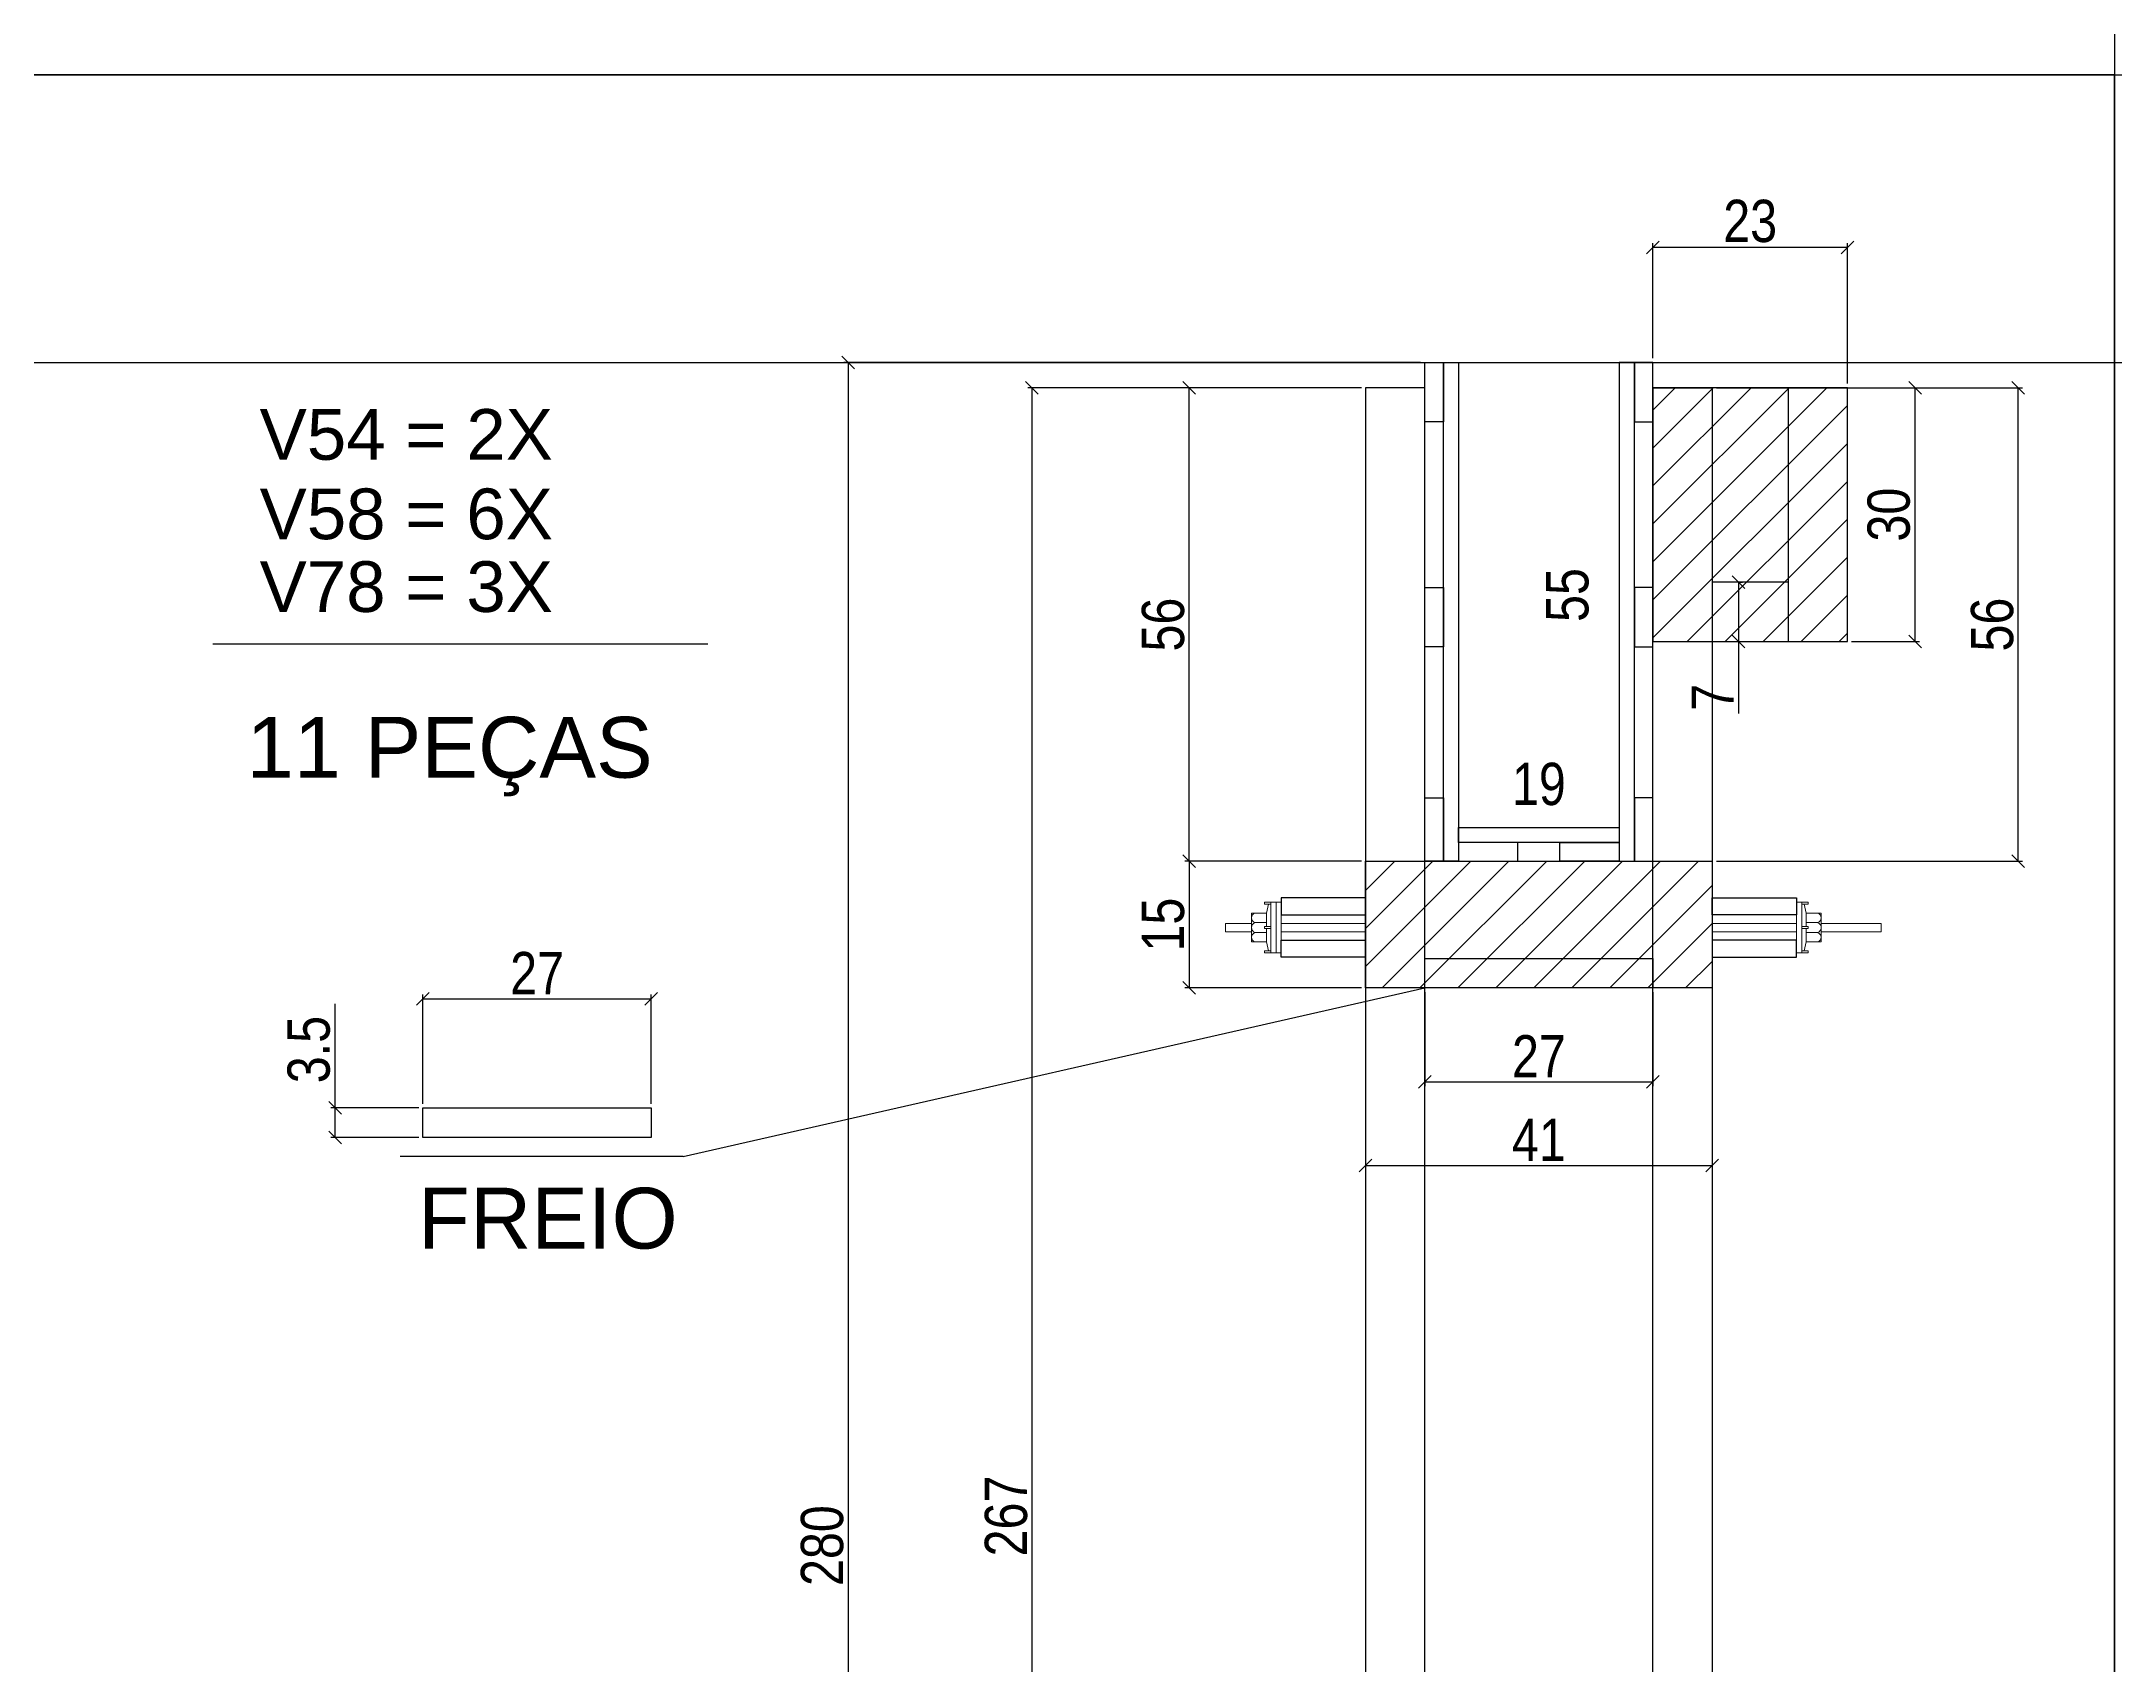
# Model space of a CAD drawing. Header units: millimetres. Extents: x 3247 to 10920, y 704 to 3817.
# Drawn here: x 4254.6 to 4745.2, y 2632.7 to 3016.9 of the extents above; entities that cross this region are included whole.
import ezdxf

# ---------------------------------------------------------------- set-up
doc = ezdxf.new("R2010")
doc.units = ezdxf.units.MM
for name, color, linetype in [('1', 1, 'Continuous'), ('COTA', 241, 'Continuous'), ('GARFOS OK', 3, 'Continuous'), ('Hachura', 253, 'Continuous'), ('Painéis', 200, 'Continuous'), ('SARR_3.5x7', 81, 'Continuous'), ('SARR_7x7', 40, 'Continuous'), ('TIRAS REESCORAMENTO', 252, 'Continuous'), ('VIGAS', 3, 'Continuous')]:
    doc.layers.add(name, color=color, linetype=linetype)
doc.layers.add('BARRA_ANCORAGEM', color=1, linetype='Continuous', lineweight=15)
doc.styles.add('COTA TECNICA 2X', font='techl___.ttf', dxfattribs={"height": 10})
doc.styles.add('R80-50', font='arial.ttf', dxfattribs={"height": 10})
doc.dimstyles.new('SECAO', dxfattribs={"dimscale": 0.333333, "dimtxt": 5, "dimasz": 9, "dimexe": 3, "dimexo": 3, "dimgap": 3, "dimtad": 1, "dimdec": 1, "dimlfac": 0.5, "dimzin": 12, "dimdsep": 46, "dimtxsty": 'COTA TECNICA 2X', "dimblk1": 'OBLIQUE', "dimblk2": 'OBLIQUE', "dimsah": 1, "dimcen": 0.9, "dimclrd": 4, "dimclre": 4, "dimclrt": 240, "dimadec": 1, "dimazin": 3, "dimtfac": 1, "dimtdec": 1, "dimtmove": 0, "dimatfit": 3, "dimfxl": 1, "dimtolj": 1, "dimtzin": 12, "dimarcsym": 0})

# ---------------------------------------------------------------- blocks, each defined once
blk = doc.blocks.new('_Oblique')
at = {"layer": '1', "color": 0, "lineweight": -2}
blk.add_line((-0.5, -0.5), (0.5, 0.5), dxfattribs=at)
blk = doc.blocks.new('*D243')
at = {"layer": 'COTA', "color": 4, "lineweight": -2, "transparency": 16777216}
for p, q in [((4567.01, 2934.89), (4488.05, 2934.89)), ((4489.05, 2934.89), (4489.05, 2400.8)), ((4567.01, 2400.8), (4488.05, 2400.8))]:
    blk.add_line(p, q, dxfattribs=at)
at = {"layer": 'Defpoints', "color": 0, "transparency": 16777216}
for p in [(4568.01, 2934.89), (4489.05, 2400.8), (4568.01, 2400.8)]:
    blk.add_point(p, dxfattribs=at)
at = {"layer": 'COTA', "color": 4, "lineweight": -2, "transparency": 16777216, "xscale": 3, "yscale": 3, "zscale": 3}
for p, rotation in [((4489.05, 2934.89), 90), ((4489.05, 2400.8), 270)]:
    blk.add_blockref('_Oblique', p, dxfattribs=dict(at, rotation=rotation))
at = {"layer": 'COTA', "color": 240, "transparency": 16777216, "insert": (4482.95, 2667.84), "char_height": 10, "attachment_point": 5, "rotation": 90, "style": 'COTA TECNICA 2X'}
blk.add_mtext('\\A1;267', dxfattribs=at)
blk = doc.blocks.new('*D249')
at = {"layer": 'COTA', "color": 4, "lineweight": -2, "transparency": 16777216}
for p, q in [((4567.01, 2934.89), (4525.22, 2934.89)), ((4526.22, 2822.84), (4526.22, 2934.89)), ((4567.01, 2822.84), (4525.22, 2822.84))]:
    blk.add_line(p, q, dxfattribs=at)
at = {"layer": 'Defpoints', "color": 0, "transparency": 16777216}
for p in [(4526.22, 2934.89), (4568.01, 2934.89), (4568.01, 2822.84)]:
    blk.add_point(p, dxfattribs=at)
at = {"layer": 'COTA', "color": 4, "lineweight": -2, "transparency": 16777216, "xscale": 3, "yscale": 3, "zscale": 3}
for p, rotation in [((4526.22, 2934.89), 90), ((4526.22, 2822.84), 270)]:
    blk.add_blockref('_Oblique', p, dxfattribs=dict(at, rotation=rotation))
at = {"layer": 'COTA', "color": 240, "transparency": 16777216, "insert": (4520.11, 2878.86), "char_height": 10, "attachment_point": 5, "rotation": 90, "style": 'COTA TECNICA 2X'}
blk.add_mtext('\\A1;56', dxfattribs=at)
blk = doc.blocks.new('*D250')
at = {"layer": 'COTA', "color": 4, "lineweight": -2, "transparency": 16777216}
for p, q in [((4581.01, 2940.89), (4444.55, 2940.89)), ((4445.55, 2940.89), (4445.55, 2380.8)), ((4567.01, 2380.8), (4444.55, 2380.8))]:
    blk.add_line(p, q, dxfattribs=at)
at = {"layer": 'Defpoints', "color": 0, "transparency": 16777216}
for p in [(4582.01, 2940.89), (4445.55, 2380.8), (4568.01, 2380.8)]:
    blk.add_point(p, dxfattribs=at)
at = {"layer": 'COTA', "color": 4, "lineweight": -2, "transparency": 16777216, "xscale": 3, "yscale": 3, "zscale": 3}
for p, rotation in [((4445.55, 2940.89), 90), ((4445.55, 2380.8), 270)]:
    blk.add_blockref('_Oblique', p, dxfattribs=dict(at, rotation=rotation))
at = {"layer": 'COTA', "color": 240, "transparency": 16777216, "insert": (4439.43, 2660.84), "char_height": 10, "attachment_point": 5, "rotation": 90, "style": 'COTA TECNICA 2X'}
blk.add_mtext('\\A1;280', dxfattribs=at)
blk = doc.blocks.new('*D252')
at = {"layer": 'Defpoints', "color": 0, "transparency": 16777216}
for p in [(4615.05, 2940.89), (4621.9, 2940.89), (4615.05, 2830.84)]:
    blk.add_point(p, dxfattribs=at)
at = {"layer": 'COTA', "color": 240, "transparency": 16777216, "insert": (4615.8, 2885.86), "char_height": 10, "attachment_point": 5, "rotation": 90, "style": 'COTA TECNICA 2X'}
blk.add_mtext('\\A1;55', dxfattribs=at)
blk = doc.blocks.new('*D253')
at = {"layer": 'Defpoints', "color": 0, "transparency": 16777216}
for p in [(4590.01, 2834.99), (4628.01, 2834.99), (4628.01, 2834.99)]:
    blk.add_point(p, dxfattribs=at)
at = {"layer": 'COTA', "color": 240, "transparency": 16777216, "insert": (4609.01, 2841.08), "char_height": 10, "attachment_point": 5, "style": 'COTA TECNICA 2X'}
blk.add_mtext('\\A1;19', dxfattribs=at)
blk = doc.blocks.new('A$C51C4441F')
at = {"layer": 'BARRA_ANCORAGEM'}
for p, q in [((-2.25, 3.4), (-1.79, 5.5)), ((-2.25, 3.4), (-5.81, 3.39)), ((-5.81, 3.39), (-5.81, -3.39)), ((-2.25, 1.2), (-5.02, 1.2)), ((-2.25, 3.4), (-2.25, 3.4)), ((-2.25, 3.4), (-2.25, 0.25)), ((-2.25, -3.4), (-5.81, -3.39)), ((-2.25, -1.2), (-5.02, -1.2)), ((-2.25, -0.25), (-2.25, -3.4)), ((-2.25, -3.4), (-1.79, -5.5))]:
    blk.add_line(p, q, dxfattribs=at)
for points in [[(-2.7, 6), (-1.2, 6), (-1.2, 5.5), (-2.7, 5.5)], [(-1.2, -6), (0, -6), (0, 6), (-1.2, 6)], [(-2.7, 0.25), (-1.2, 0.25), (-1.2, -0.25), (-2.7, -0.25)], [(-2.7, -6), (-1.2, -6), (-1.2, -5.5), (-2.7, -5.5)]]:
    blk.add_lwpolyline(points, close=True, dxfattribs=at)
for centre, radius, start, end in [((-4.66, 2.3), 1.15, 107.7845, 252.2718), ((-4.52, 0), 1.3, 112.648, 247.4083), ((-4.66, -2.3), 1.15, 107.7845, 252.2718)]:
    blk.add_arc(centre, radius, start, end, dxfattribs=at)
blk = doc.blocks.new('*D256')
at = {"layer": 'COTA', "color": 4, "lineweight": -2, "transparency": 16777216}
for p, q in [((4324.15, 2764.45), (4324.15, 2789.06)), ((4343.93, 2764.45), (4323.15, 2764.45)), ((4324.15, 2757.45), (4324.15, 2764.45)), ((4343.93, 2757.45), (4323.15, 2757.45))]:
    blk.add_line(p, q, dxfattribs=at)
at = {"layer": 'Defpoints', "color": 0, "transparency": 16777216}
for p in [(4324.15, 2764.45), (4344.93, 2764.45), (4344.93, 2757.45)]:
    blk.add_point(p, dxfattribs=at)
at = {"layer": 'COTA', "color": 4, "lineweight": -2, "transparency": 16777216, "xscale": 3, "yscale": 3, "zscale": 3}
for p, rotation in [((4324.15, 2764.45), 90), ((4324.15, 2757.45), 270)]:
    blk.add_blockref('_Oblique', p, dxfattribs=dict(at, rotation=rotation))
at = {"layer": 'COTA', "color": 240, "transparency": 16777216, "insert": (4317.93, 2778.26), "char_height": 10, "attachment_point": 5, "rotation": 90, "style": 'COTA TECNICA 2X'}
blk.add_mtext('\\A1;3.5', dxfattribs=at)
blk = doc.blocks.new('*D458')
at = {"layer": 'COTA', "color": 4, "lineweight": -2, "transparency": 16777216}
for p, q in [((4344.93, 2765.45), (4344.93, 2791.29)), ((4344.93, 2790.29), (4398.93, 2790.29)), ((4398.93, 2765.45), (4398.93, 2791.29))]:
    blk.add_line(p, q, dxfattribs=at)
at = {"layer": 'Defpoints', "color": 0, "transparency": 16777216}
for p in [(4398.93, 2790.29), (4344.93, 2764.45), (4398.93, 2764.45)]:
    blk.add_point(p, dxfattribs=at)
at = {"layer": 'COTA', "color": 4, "lineweight": -2, "transparency": 16777216, "xscale": 3, "yscale": 3, "zscale": 3, "rotation": 180}
blk.add_blockref('_Oblique', (4344.93, 2790.29), dxfattribs=at)
at = {"layer": 'COTA', "color": 4, "lineweight": -2, "transparency": 16777216, "xscale": 3, "yscale": 3, "zscale": 3}
blk.add_blockref('_Oblique', (4398.93, 2790.29), dxfattribs=at)
at = {"layer": 'COTA', "color": 240, "transparency": 16777216, "insert": (4371.93, 2796.36), "char_height": 10, "attachment_point": 5, "style": 'COTA TECNICA 2X'}
blk.add_mtext('\\A1;27', dxfattribs=at)
blk = doc.blocks.new('*D459')
at = {"layer": 'COTA', "color": 4, "lineweight": -2, "transparency": 16777216}
for p, q in [((4567.01, 2822.84), (4525.22, 2822.84)), ((4526.22, 2822.84), (4526.22, 2792.84)), ((4567.01, 2792.84), (4525.22, 2792.84))]:
    blk.add_line(p, q, dxfattribs=at)
at = {"layer": 'Defpoints', "color": 0, "transparency": 16777216}
for p in [(4568.01, 2822.84), (4526.22, 2792.84), (4568.01, 2792.84)]:
    blk.add_point(p, dxfattribs=at)
at = {"layer": 'COTA', "color": 4, "lineweight": -2, "transparency": 16777216, "xscale": 3, "yscale": 3, "zscale": 3}
for p, rotation in [((4526.22, 2822.84), 90), ((4526.22, 2792.84), 270)]:
    blk.add_blockref('_Oblique', p, dxfattribs=dict(at, rotation=rotation))
at = {"layer": 'COTA', "color": 240, "transparency": 16777216, "insert": (4520.11, 2807.84), "char_height": 10, "attachment_point": 5, "rotation": 90, "style": 'COTA TECNICA 2X'}
blk.add_mtext('\\A1;15', dxfattribs=at)
blk = doc.blocks.new('*D460')
at = {"layer": 'COTA', "color": 4, "lineweight": -2, "transparency": 16777216}
for p, q in [((4582.01, 2791.84), (4582.01, 2769.6)), ((4636.01, 2791.84), (4636.01, 2769.6)), ((4582.01, 2770.6), (4636.01, 2770.6))]:
    blk.add_line(p, q, dxfattribs=at)
at = {"layer": 'Defpoints', "color": 0, "transparency": 16777216}
for p in [(4582.01, 2792.84), (4636.01, 2792.84), (4636.01, 2770.6)]:
    blk.add_point(p, dxfattribs=at)
at = {"layer": 'COTA', "color": 4, "lineweight": -2, "transparency": 16777216, "xscale": 3, "yscale": 3, "zscale": 3, "rotation": 180}
blk.add_blockref('_Oblique', (4582.01, 2770.6), dxfattribs=at)
at = {"layer": 'COTA', "color": 4, "lineweight": -2, "transparency": 16777216, "xscale": 3, "yscale": 3, "zscale": 3}
blk.add_blockref('_Oblique', (4636.01, 2770.6), dxfattribs=at)
at = {"layer": 'COTA', "color": 240, "transparency": 16777216, "insert": (4609.01, 2776.67), "char_height": 10, "attachment_point": 5, "style": 'COTA TECNICA 2X'}
blk.add_mtext('\\A1;27', dxfattribs=at)
blk = doc.blocks.new('*D461')
at = {"layer": 'COTA', "color": 4, "lineweight": -2, "transparency": 16777216}
for p, q in [((4568.01, 2791.84), (4568.01, 2749.81)), ((4650.01, 2791.84), (4650.01, 2749.81)), ((4568.01, 2750.81), (4650.01, 2750.81))]:
    blk.add_line(p, q, dxfattribs=at)
at = {"layer": 'Defpoints', "color": 0, "transparency": 16777216}
for p in [(4568.01, 2792.84), (4650.01, 2792.84), (4650.01, 2750.81)]:
    blk.add_point(p, dxfattribs=at)
at = {"layer": 'COTA', "color": 4, "lineweight": -2, "transparency": 16777216, "xscale": 3, "yscale": 3, "zscale": 3, "rotation": 180}
blk.add_blockref('_Oblique', (4568.01, 2750.81), dxfattribs=at)
at = {"layer": 'COTA', "color": 4, "lineweight": -2, "transparency": 16777216, "xscale": 3, "yscale": 3, "zscale": 3}
blk.add_blockref('_Oblique', (4650.01, 2750.81), dxfattribs=at)
at = {"layer": 'COTA', "color": 240, "transparency": 16777216, "insert": (4609.01, 2756.88), "char_height": 10, "attachment_point": 5, "style": 'COTA TECNICA 2X'}
blk.add_mtext('\\A1;41', dxfattribs=at)
blk = doc.blocks.new('*D257')
at = {"layer": 'COTA', "color": 4, "lineweight": -2, "transparency": 16777216}
for p, q in [((4651.01, 2934.89), (4723.43, 2934.89)), ((4722.43, 2822.84), (4722.43, 2934.89)), ((4651.01, 2822.84), (4723.43, 2822.84))]:
    blk.add_line(p, q, dxfattribs=at)
at = {"layer": 'Defpoints', "color": 0, "transparency": 16777216}
for p in [(4650.01, 2934.89), (4722.43, 2934.89), (4650.01, 2822.84)]:
    blk.add_point(p, dxfattribs=at)
at = {"layer": 'COTA', "color": 4, "lineweight": -2, "transparency": 16777216, "xscale": 3, "yscale": 3, "zscale": 3}
for p, rotation in [((4722.43, 2934.89), 90), ((4722.43, 2822.84), 270)]:
    blk.add_blockref('_Oblique', p, dxfattribs=dict(at, rotation=rotation))
at = {"layer": 'COTA', "color": 240, "transparency": 16777216, "insert": (4716.32, 2878.86), "char_height": 10, "attachment_point": 5, "rotation": 90, "style": 'COTA TECNICA 2X'}
blk.add_mtext('\\A1;56', dxfattribs=at)
blk = doc.blocks.new('*D258')
at = {"layer": 'COTA', "color": 4, "lineweight": -2, "transparency": 16777216}
for p, q in [((4683.01, 2934.89), (4699.06, 2934.89)), ((4698.06, 2874.89), (4698.06, 2934.89)), ((4683.01, 2874.89), (4699.06, 2874.89))]:
    blk.add_line(p, q, dxfattribs=at)
at = {"layer": 'Defpoints', "color": 0, "transparency": 16777216}
for p in [(4682.01, 2934.89), (4698.06, 2934.89), (4682.01, 2874.89)]:
    blk.add_point(p, dxfattribs=at)
at = {"layer": 'COTA', "color": 4, "lineweight": -2, "transparency": 16777216, "xscale": 3, "yscale": 3, "zscale": 3}
for p, rotation in [((4698.06, 2934.89), 90), ((4698.06, 2874.89), 270)]:
    blk.add_blockref('_Oblique', p, dxfattribs=dict(at, rotation=rotation))
at = {"layer": 'COTA', "color": 240, "transparency": 16777216, "insert": (4691.84, 2904.89), "char_height": 10, "attachment_point": 5, "rotation": 90, "style": 'COTA TECNICA 2X'}
blk.add_mtext('\\A1;30', dxfattribs=at)
blk = doc.blocks.new('*D259')
at = {"layer": 'COTA', "color": 4, "lineweight": -2, "transparency": 16777216}
for p, q in [((4636.01, 2941.89), (4636.01, 2969.13)), ((4682.01, 2968.13), (4636.01, 2968.13)), ((4682.01, 2935.89), (4682.01, 2969.13))]:
    blk.add_line(p, q, dxfattribs=at)
at = {"layer": 'Defpoints', "color": 0, "transparency": 16777216}
for p in [(4636.01, 2968.13), (4636.01, 2940.89), (4682.01, 2934.89)]:
    blk.add_point(p, dxfattribs=at)
at = {"layer": 'COTA', "color": 4, "lineweight": -2, "transparency": 16777216, "xscale": 3, "yscale": 3, "zscale": 3, "rotation": 180}
blk.add_blockref('_Oblique', (4636.01, 2968.13), dxfattribs=at)
at = {"layer": 'COTA', "color": 4, "lineweight": -2, "transparency": 16777216, "xscale": 3, "yscale": 3, "zscale": 3}
blk.add_blockref('_Oblique', (4682.01, 2968.13), dxfattribs=at)
at = {"layer": 'COTA', "color": 240, "transparency": 16777216, "insert": (4659.01, 2974.35), "char_height": 10, "attachment_point": 5, "style": 'COTA TECNICA 2X'}
blk.add_mtext('\\A1;23', dxfattribs=at)
blk = doc.blocks.new('*D260')
at = {"layer": 'COTA', "color": 4, "lineweight": -2, "transparency": 16777216}
for p, q in [((4656.21, 2888.89), (4656.21, 2874.89)), ((4656.64, 2888.89), (4657.21, 2888.89)), ((4656.21, 2874.89), (4656.21, 2857.78)), ((4656.64, 2874.89), (4657.21, 2874.89))]:
    blk.add_line(p, q, dxfattribs=at)
at = {"layer": 'Defpoints', "color": 0, "transparency": 16777216}
for p in [(4655.64, 2888.89), (4655.64, 2874.89), (4656.21, 2874.89)]:
    blk.add_point(p, dxfattribs=at)
at = {"layer": 'COTA', "color": 4, "lineweight": -2, "transparency": 16777216, "xscale": 3, "yscale": 3, "zscale": 3}
for p, rotation in [((4656.21, 2888.89), 90), ((4656.21, 2874.89), 270)]:
    blk.add_blockref('_Oblique', p, dxfattribs=dict(at, rotation=rotation))
at = {"layer": 'COTA', "color": 240, "transparency": 16777216, "insert": (4650.13, 2861.65), "char_height": 10, "attachment_point": 5, "rotation": 90, "style": 'COTA TECNICA 2X'}
blk.add_mtext('\\A1;7', dxfattribs=at)

msp = doc.modelspace()

# ---------------------------------------------------------------- hatches: boundary and pattern name
at = {"layer": 'COTA'}
h = msp.add_hatch(dxfattribs=at)
h.set_pattern_fill('ANSI31', color=256, scale=2, style=0)
h.set_pattern_definition([(45, (-15075.421, -2188.885), (-4.490128, 4.490128), [])])
h.paths.add_polyline_path([(4636.01, 2874.89), (4682.01, 2874.89), (4682.01, 2934.89), (4636.01, 2934.89)])
h = msp.add_hatch(dxfattribs=at)
h.set_pattern_fill('ANSI31', color=256, scale=2, style=0)
h.set_pattern_definition([(45, (-20046.936, -210474.229), (-4.49012806, 4.49012806), [])])
h.paths.add_polyline_path([(4650.01, 2792.84), (4650.01, 2822.84), (4568.01, 2822.84), (4568.01, 2792.84)])

# ---------------------------------------------------------------- linework, layer by layer
at = {"linetype": 'Continuous'}
msp.add_line((4668.01, 2888.89), (4650.01, 2888.89), dxfattribs=at)
at = {"layer": 'BARRA_ANCORAGEM'}
for points in [[(4546.81, 2813.14), (4548.01, 2813.14), (4548.01, 2801.14), (4546.81, 2801.14)], [(4671.21, 2813.14), (4670.01, 2813.14), (4670.01, 2801.14), (4671.21, 2801.14)], [(4534.81, 2806.14), (4541, 2806.14), (4541, 2808.14), (4534.81, 2808.14)], [(4548.01, 2806.14), (4568.01, 2806.14), (4568.01, 2808.14), (4548.01, 2808.14)], [(4670.01, 2806.14), (4650.01, 2806.14), (4650.01, 2808.14), (4670.01, 2808.14)], [(4675.83, 2806.14), (4690.01, 2806.14), (4690.01, 2808.14), (4675.83, 2808.14)]]:
    msp.add_lwpolyline(points, close=True, dxfattribs=at)
at = {"layer": 'COTA', "color": 1}
msp.add_line((3246.75, 2940.89), (6743.22, 2940.89), dxfattribs=at)
at = {"layer": 'GARFOS OK', "color": 3}
for q in [(4582.01, 2792.84), (4339.51, 2752.92)]:
    msp.add_line((4406.53, 2752.92), q, dxfattribs=at)
at = {"layer": 'Hachura', "color": 7}
msp.add_line((4295.21, 2874.31), (4412.37, 2874.31), dxfattribs=at)
at = {"layer": 'Painéis'}
for points in [[(4636.01, 2874.89), (4682.01, 2874.89), (4682.01, 2934.89), (4636.01, 2934.89)], [(4650.01, 2792.84), (4568.01, 2792.84), (4568.01, 2822.84), (4650.01, 2822.84)]]:
    msp.add_lwpolyline(points, close=True, dxfattribs=at)
at = {"layer": 'SARR_3.5x7', "linetype": 'Continuous'}
msp.add_lwpolyline([(4344.93, 2764.45), (4398.93, 2764.45), (4398.93, 2757.45), (4344.93, 2757.45)], close=True, dxfattribs=at)
at = {"layer": 'SARR_7x7', "linetype": 'Continuous'}
msp.add_line((4668.01, 2934.89), (4668.01, 2874.89), dxfattribs=at)
for points in [[(4568.01, 2400.8), (4582.01, 2400.8), (4582.01, 2934.89), (4568.01, 2934.89)], [(4650.01, 2400.8), (4636.01, 2400.8), (4636.01, 2934.89), (4650.01, 2934.89)], [(4582.01, 2799.84), (4636.01, 2799.84), (4636.01, 2792.84), (4582.01, 2792.84)]]:
    msp.add_lwpolyline(points, close=True, dxfattribs=at)
at = {"layer": 'TIRAS REESCORAMENTO', "linetype": 'ByBlock'}
msp.add_line((4590.01, 2940.89), (4710.98, 2940.89), dxfattribs=at)
for points in [[(4582.01, 2940.89), (4586.41, 2940.89), (4586.41, 2926.89), (4582.01, 2926.89)], [(4636.01, 2940.89), (4631.61, 2940.89), (4631.61, 2926.89), (4636.01, 2926.89)], [(4582.01, 2887.6), (4586.41, 2887.6), (4586.41, 2873.6), (4582.01, 2873.6)], [(4636.01, 2887.6), (4631.61, 2887.6), (4631.61, 2873.6), (4636.01, 2873.6)], [(4582.01, 2837.84), (4586.41, 2837.84), (4586.41, 2822.84), (4582.01, 2822.84)], [(4636.01, 2837.84), (4631.61, 2837.84), (4631.61, 2822.84), (4636.01, 2822.84)], [(4628.01, 2827.24), (4590.01, 2827.24), (4590.01, 2830.84), (4628.01, 2830.84)], [(4604.01, 2822.84), (4604.01, 2827.24), (4590.01, 2827.24), (4590.01, 2822.84)], [(4613.98, 2822.84), (4613.98, 2827.24), (4628.01, 2827.24), (4628.01, 2822.84)], [(4548.01, 2810.14), (4568.01, 2810.14), (4568.01, 2814.14), (4548.01, 2814.14)], [(4670.01, 2810.14), (4650.01, 2810.14), (4650.01, 2814.14), (4670.01, 2814.14)], [(4548.01, 2804.14), (4568.01, 2804.14), (4568.01, 2800.14), (4548.01, 2800.14)], [(4670.01, 2804.14), (4650.01, 2804.14), (4650.01, 2800.14), (4670.01, 2800.14)]]:
    msp.add_lwpolyline(points, close=True, dxfattribs=at)
for points in [[(4590.01, 2822.84), (4586.41, 2822.84), (4586.41, 2940.89), (4590.01, 2940.89), (4590.01, 2822.84)], [(4628.01, 2822.84), (4631.61, 2822.84), (4631.61, 2940.89), (4628.01, 2940.89), (4628.01, 2822.84)]]:
    msp.add_lwpolyline(points, dxfattribs=at)
at = {"layer": 'VIGAS'}
for points in [[(4745.24, 3008.97), (4245.74, 3008.97), (4245.74, 3817.27), (4745.24, 3817.27)], [(4745.24, 2240.54), (4245.74, 2240.54), (4245.74, 3008.97), (4745.24, 3008.97)], [(5244.73, 2240.54), (4745.24, 2240.54), (4745.24, 3008.97), (5244.73, 3008.97)]]:
    msp.add_lwpolyline(points, close=True, dxfattribs=at)

# ---------------------------------------------------------------- block references
at = {"layer": 'BARRA_ANCORAGEM', "xscale": -1, "rotation": 180}
msp.add_blockref('A$C51C4441F', (4546.81, 2807.14), dxfattribs=at)
at = {"layer": 'BARRA_ANCORAGEM', "xscale": -1}
msp.add_blockref('A$C51C4441F', (4670.01, 2807.14), dxfattribs=at)

# ---------------------------------------------------------------- texts
at = {"layer": 'VIGAS', "color": 7, "style": 'R80-50'}
for s, p in [('V54 = 2X', (4306.26, 2917.87)), ('V58 = 6X', (4306.26, 2899.07)), ('V78 = 3X', (4306.26, 2881.85))]:
    msp.add_text(s, height=12, dxfattribs=at).set_placement(p)
at = {"layer": 'VIGAS', "color": 7, "char_height": 14.4, "attachment_point": 1, "style": 'R80-50'}
for s, insert in [('11 PEÇAS', (4303.15, 2857.02)), ('FREIO', (4343.74, 2745.55))]:
    msp.add_mtext_dynamic_manual_height_columns(s, width=162.221, gutter_width=50, heights=[0], dxfattribs=dict(at, insert=insert))

# ---------------------------------------------------------------- dimensions: what is measured, and where the dimension line sits
at = {"layer": 'COTA', "color": 3}
for base, p1, p2, angle, picture, middle in [((4636.01, 2968.13), (4682.01, 2934.89), (4636.01, 2940.89), 180, '*D259', (4659.01, 2974.35)), ((4445.55, 2380.8), (4582.01, 2940.89), (4568.01, 2380.8), 90, '*D250', (4439.43, 2660.84)), ((4489.05, 2400.8), (4568.01, 2934.89), (4568.01, 2400.8), 90, '*D243', (4482.95, 2667.84)), ((4526.22, 2934.89), (4568.01, 2822.84), (4568.01, 2934.89), 90, '*D249', (4520.11, 2878.86)), ((4722.43, 2934.89), (4650.01, 2822.84), (4650.01, 2934.89), 90, '*D257', (4716.32, 2878.86)), ((4698.06, 2934.89), (4682.01, 2874.89), (4682.01, 2934.89), 90, '*D258', (4691.84, 2904.89)), ((4526.22, 2792.84), (4568.01, 2822.84), (4568.01, 2792.84), 90, '*D459', (4520.11, 2807.84)), ((4324.15, 2764.45), (4344.93, 2757.45), (4344.93, 2764.45), 90, '*D256', (4317.93, 2778.26))]:
    dim = msp.add_linear_dim(base=base, p1=p1, p2=p2, angle=angle, dimstyle='SECAO', dxfattribs=at)
    dim.commit()
    dim.dimension.update_dxf_attribs({"geometry": picture, "text_midpoint": middle})
dim = msp.add_linear_dim(base=(4621.9, 2940.89), p1=(4615.05, 2830.84), p2=(4615.05, 2940.89), angle=90, dimstyle='SECAO', override={"dimse1": 1, "dimse2": 1, "dimsd1": 1, "dimsd2": 1}, dxfattribs=at)
dim.commit()
dim.dimension.update_dxf_attribs({"geometry": '*D252', "text_midpoint": (4621.9, 2885.86), "dimtype": 160})
dim = msp.add_linear_dim(base=(4656.21, 2874.89), p1=(4655.64, 2888.89), p2=(4655.64, 2874.89), angle=90, dimstyle='SECAO', dxfattribs=at)
dim.commit()
dim.dimension.update_dxf_attribs({"geometry": '*D260', "text_midpoint": (4656.21, 2861.65), "dimtype": 160})
dim = msp.add_linear_dim(base=(4628.01, 2834.99), p1=(4590.01, 2834.99), p2=(4628.01, 2834.99), dimstyle='SECAO', override={"dimse1": 1, "dimse2": 1, "dimsd1": 1, "dimsd2": 1}, dxfattribs=at)
dim.commit()
dim.dimension.update_dxf_attribs({"geometry": '*D253', "text_midpoint": (4609.01, 2841.08)})
for base, p1, p2, picture, middle in [((4398.93, 2790.29), (4344.93, 2764.45), (4398.93, 2764.45), '*D458', (4371.93, 2796.36)), ((4650.01, 2750.81), (4568.01, 2792.84), (4650.01, 2792.84), '*D461', (4609.01, 2756.88)), ((4636.01, 2770.6), (4582.01, 2792.84), (4636.01, 2792.84), '*D460', (4609.01, 2776.67))]:
    dim = msp.add_linear_dim(base=base, p1=p1, p2=p2, dimstyle='SECAO', dxfattribs=at)
    dim.commit()
    dim.dimension.update_dxf_attribs({"geometry": picture, "text_midpoint": middle})

doc.saveas('drawing.dxf')
